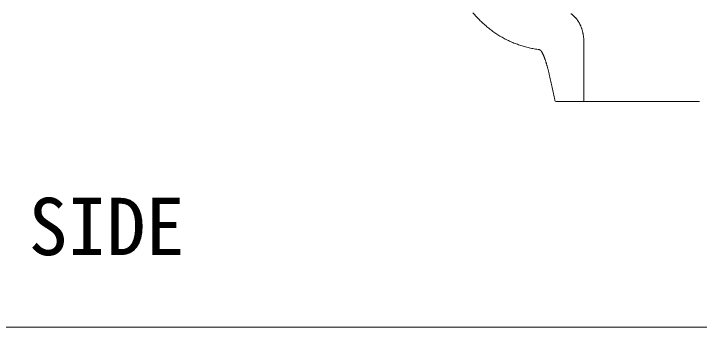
# Model space of a CAD drawing. Units: millimetres, scale not verified. Extents: x -1002 to 1010, y -687 to 676.
# Drawn here: x -815.7 to -555, y -687.1 to -567.9 of the extents above; entities that cross this region are included whole.
import ezdxf
from ezdxf.enums import TextEntityAlignment as Align

# ---------------------------------------------------------------- set-up
doc = ezdxf.new("R2010")
doc.units = ezdxf.units.MM
doc.header["$LTSCALE"] = 5
doc.layers.add('F-0', color=7, linetype='Continuous', lineweight=15)
doc.styles.add('ＭＳ ゴシック', font='')
doc.styles.get('ＭＳ ゴシック').set_extended_font_data('MS Gothic')

msp = doc.modelspace()

# ---------------------------------------------------------------- linework, layer by layer
at = {"layer": 'F-0'}
msp.add_line((-1002.086, -687.064), (1002.034, -687.064), dxfattribs=at)
at = {"layer": 'F-0', "lineweight": 18}
for points in [[(-641.131, -567.561), (-640.78, -567.952), (-640.429, -568.337), (-640.076, -568.717), (-639.723, -569.09), (-639.368, -569.458), (-639.012, -569.82), (-638.655, -570.176), (-638.297, -570.526), (-637.937, -570.871), (-637.576, -571.21), (-637.214, -571.543), (-636.85, -571.871), (-636.485, -572.193), (-636.118, -572.509), (-635.75, -572.82), (-635.38, -573.125), (-635.008, -573.425), (-634.635, -573.719), (-634.26, -574.008), (-633.883, -574.291), (-633.504, -574.569), (-633.124, -574.841), (-632.742, -575.108), (-632.357, -575.369), (-631.971, -575.625), (-631.582, -575.876), (-631.192, -576.122), (-630.799, -576.362), (-630.404, -576.597), (-630.007, -576.826), (-629.607, -577.051), (-629.205, -577.27), (-628.801, -577.484), (-628.395, -577.693), (-627.986, -577.897)], [(-603.84, -567.868), (-603.735, -567.942), (-603.629, -568.018), (-603.523, -568.096), (-603.416, -568.177), (-603.309, -568.261)], [(-603.309, -568.261), (-603.202, -568.347), (-603.094, -568.436), (-602.986, -568.528), (-602.879, -568.623), (-602.771, -568.72), (-602.663, -568.82), (-602.555, -568.923), (-602.448, -569.029), (-602.341, -569.137), (-602.234, -569.249), (-602.128, -569.364), (-602.022, -569.482), (-601.916, -569.603), (-601.812, -569.727), (-601.707, -569.854), (-601.604, -569.984), (-601.502, -570.118), (-601.4, -570.255), (-601.299, -570.395), (-601.2, -570.539), (-601.101, -570.686), (-601.004, -570.836), (-600.908, -570.99), (-600.813, -571.147), (-600.719, -571.308), (-600.627, -571.473), (-600.537, -571.641), (-600.448, -571.813), (-600.361, -571.988), (-600.276, -572.167), (-600.192, -572.35), (-600.11, -572.537), (-600.03, -572.728), (-599.953, -572.922), (-599.877, -573.121), (-599.803, -573.323), (-599.732, -573.53), (-599.663, -573.74), (-599.596, -573.955)], [(-599.596, -573.955), (-599.532, -574.174), (-599.47, -574.396), (-599.411, -574.623), (-599.354, -574.855), (-599.3, -575.09), (-599.249, -575.33), (-599.201, -575.574), (-599.156, -575.823), (-599.114, -576.076), (-599.074, -576.333), (-599.038, -576.595), (-599.005, -576.861), (-598.976, -577.133), (-598.95, -577.408), (-598.927, -577.688), (-598.907, -577.973), (-598.891, -578.263), (-598.879, -578.558), (-598.871, -578.857), (-598.866, -579.161), (-598.865, -579.47), (-598.868, -579.784), (-598.875, -580.103), (-598.885, -580.406), (-598.885, -580.407), (-598.885, -580.413), (-598.885, -580.423), (-598.885, -580.438), (-598.885, -580.457), (-598.885, -580.48), (-598.885, -580.508), (-598.885, -580.54), (-598.885, -580.576), (-598.885, -580.617), (-598.885, -580.661), (-598.885, -580.71), (-598.885, -580.763), (-598.885, -580.82), (-598.885, -580.881)], [(-627.986, -577.897), (-627.574, -578.096), (-627.16, -578.289), (-626.743, -578.478), (-626.324, -578.662), (-625.902, -578.84), (-625.477, -579.014), (-625.049, -579.182), (-624.619, -579.346), (-624.185, -579.505), (-623.749, -579.659), (-623.31, -579.808), (-622.867, -579.952), (-622.422, -580.091), (-621.974, -580.226), (-621.522, -580.355), (-621.067, -580.48), (-620.609, -580.601), (-620.148, -580.716), (-619.684, -580.827), (-619.216, -580.933), (-618.744, -581.035), (-618.269, -581.132), (-617.791, -581.225), (-617.309, -581.312), (-616.823, -581.396), (-616.334, -581.475), (-616.003, -581.521), (-615.941, -581.523), (-615.879, -581.531), (-615.817, -581.545), (-615.756, -581.565), (-615.694, -581.591), (-615.632, -581.622), (-615.57, -581.659), (-615.508, -581.702), (-615.446, -581.75), (-615.384, -581.803), (-615.322, -581.862), (-615.26, -581.927)], [(-598.885, -580.881), (-598.885, -580.947), (-598.885, -581.016), (-598.885, -581.089), (-598.885, -581.165), (-598.885, -581.246), (-598.885, -581.331), (-598.885, -581.419), (-598.885, -581.511), (-598.885, -581.606), (-598.885, -581.706), (-598.885, -581.808), (-598.885, -581.915), (-598.885, -582.025), (-598.885, -582.138), (-598.885, -582.255), (-598.885, -582.375), (-598.885, -582.498), (-598.885, -582.625), (-598.885, -582.755), (-598.885, -582.889), (-598.885, -583.025), (-598.885, -583.165), (-598.885, -583.307), (-598.885, -583.453), (-598.885, -583.602), (-598.885, -583.754), (-598.885, -583.909), (-598.885, -584.066), (-598.885, -584.227), (-598.885, -584.39), (-598.885, -584.556), (-598.885, -584.725), (-598.885, -584.897), (-598.885, -585.071), (-598.885, -585.248), (-598.885, -585.427), (-598.885, -585.609), (-598.885, -585.794), (-598.885, -585.981)], [(-615.26, -581.927), (-615.198, -581.996), (-615.136, -582.071), (-615.074, -582.151), (-615.012, -582.236), (-614.95, -582.326), (-614.888, -582.421), (-614.826, -582.52), (-614.764, -582.625), (-614.702, -582.735), (-614.64, -582.849), (-614.578, -582.968), (-614.516, -583.091), (-614.454, -583.219), (-614.392, -583.352), (-614.33, -583.489), (-614.268, -583.63), (-614.206, -583.776), (-614.145, -583.925), (-614.083, -584.08), (-614.021, -584.238), (-613.959, -584.4), (-613.897, -584.566), (-613.835, -584.736), (-613.773, -584.91), (-613.711, -585.088), (-613.649, -585.27), (-613.587, -585.455), (-613.525, -585.644), (-613.463, -585.837), (-613.401, -586.033), (-613.339, -586.233), (-613.277, -586.436), (-613.215, -586.642), (-613.153, -586.852), (-613.091, -587.065), (-613.029, -587.281), (-612.967, -587.5), (-612.905, -587.722), (-612.843, -587.947)], [(-598.885, -585.981), (-598.885, -586.17), (-598.885, -586.362), (-598.885, -586.556), (-598.885, -586.753), (-598.885, -586.951), (-598.885, -587.152), (-598.885, -587.355), (-598.885, -587.561), (-598.885, -587.768), (-598.885, -587.977), (-598.885, -588.189), (-598.885, -588.402), (-598.885, -588.617), (-598.885, -588.835), (-598.885, -589.054), (-598.885, -589.274), (-598.885, -589.497), (-598.885, -589.722), (-598.885, -589.948), (-598.885, -590.175), (-598.885, -590.405), (-598.885, -590.636), (-598.885, -590.868), (-598.885, -591.102), (-598.885, -591.338), (-598.885, -591.575), (-598.885, -591.813), (-598.885, -592.052), (-598.885, -592.293), (-598.885, -592.535), (-598.885, -592.779), (-598.885, -593.023), (-598.885, -593.269), (-598.885, -593.516), (-598.885, -593.763), (-598.885, -594.012), (-598.885, -594.262), (-598.885, -594.513), (-598.885, -594.764)], [(-612.843, -587.947), (-612.781, -588.175), (-612.719, -588.406), (-612.657, -588.64), (-612.595, -588.876), (-612.533, -589.115), (-612.472, -589.357), (-612.41, -589.601), (-612.348, -589.848), (-612.286, -590.097), (-612.224, -590.349), (-612.162, -590.603), (-612.1, -590.859), (-612.038, -591.117), (-611.976, -591.378), (-611.914, -591.641), (-611.852, -591.905), (-611.79, -592.172), (-611.728, -592.44), (-611.666, -592.711), (-611.604, -592.983), (-611.542, -593.256), (-611.48, -593.532), (-611.418, -593.809), (-611.356, -594.088), (-611.294, -594.368), (-611.232, -594.649), (-611.17, -594.932), (-611.108, -595.216), (-611.046, -595.502), (-610.984, -595.788), (-610.922, -596.076), (-610.861, -596.364), (-610.799, -596.654), (-610.737, -596.945), (-610.675, -597.236), (-610.613, -597.529), (-610.551, -597.822), (-610.489, -598.116), (-610.427, -598.41)], [(-598.885, -594.764), (-598.885, -595.017), (-598.885, -595.27), (-598.885, -595.524), (-598.885, -595.779), (-598.885, -596.034), (-598.885, -596.29), (-598.885, -596.547), (-598.885, -596.804), (-598.885, -597.062), (-598.885, -597.32), (-598.885, -597.579), (-598.885, -597.838), (-598.885, -598.098), (-598.885, -598.358), (-598.885, -598.618), (-598.885, -598.878), (-598.885, -599.139), (-598.885, -599.4), (-598.885, -599.661), (-598.885, -599.922), (-598.885, -600.183), (-598.885, -600.444), (-598.885, -600.705), (-598.885, -600.966), (-598.885, -601.227)], [(-610.427, -598.41), (-610.365, -598.705), (-610.303, -599), (-610.241, -599.296), (-610.179, -599.593), (-610.117, -599.889), (-610.055, -600.186), (-609.993, -600.483), (-609.931, -600.781), (-609.869, -601.078), (-609.497, -601.227), (-608.815, -601.227), (-608.133, -601.227), (-607.451, -601.227), (-606.768, -601.227), (-606.086, -601.227), (-605.404, -601.227), (-604.722, -601.227), (-604.04, -601.227), (-603.358, -601.227), (-602.675, -601.227), (-601.993, -601.227), (-601.311, -601.227), (-600.629, -601.227), (-599.947, -601.227), (-599.264, -601.227), (-598.582, -601.227), (-597.9, -601.227), (-597.218, -601.227), (-596.536, -601.227), (-595.854, -601.227), (-595.171, -601.227), (-594.489, -601.227), (-593.807, -601.227), (-593.125, -601.227), (-592.443, -601.227), (-591.761, -601.227), (-591.078, -601.227), (-590.396, -601.227), (-589.714, -601.227)], [(-589.714, -601.227), (-589.032, -601.227), (-588.35, -601.227), (-587.668, -601.227), (-586.985, -601.227), (-586.303, -601.227), (-585.621, -601.227), (-584.939, -601.227), (-584.257, -601.227), (-583.575, -601.227), (-582.892, -601.227), (-582.21, -601.227), (-581.528, -601.227), (-580.846, -601.227), (-580.164, -601.227), (-579.482, -601.227), (-578.799, -601.227), (-578.117, -601.227), (-577.435, -601.227), (-576.753, -601.227), (-576.071, -601.227), (-575.388, -601.227), (-574.706, -601.227), (-574.024, -601.227), (-573.342, -601.227), (-572.66, -601.227), (-571.978, -601.227), (-571.295, -601.227), (-570.613, -601.227), (-569.931, -601.227), (-569.249, -601.227), (-568.567, -601.227), (-567.885, -601.227), (-567.202, -601.227), (-566.52, -601.227), (-565.838, -601.227), (-565.156, -601.227), (-564.474, -601.227), (-563.792, -601.227), (-563.109, -601.227)], [(-563.109, -601.227), (-562.427, -601.227), (-561.745, -601.227), (-561.063, -601.227), (-560.381, -601.227), (-559.699, -601.227), (-559.016, -601.227), (-558.334, -601.227), (-557.652, -601.227), (-556.97, -601.227), (-556.288, -601.227), (-555.606, -601.227), (-554.923, -601.227)]]:
    msp.add_lwpolyline(points, dxfattribs=at)

# ---------------------------------------------------------------- texts
at = {"layer": 'F-0', "style": 'ＭＳ ゴシック'}
msp.add_text('SIDE', height=21.8, dxfattribs=at).set_placement((-810.061, -666.184), align=Align.BOTTOM_LEFT)

doc.saveas('drawing.dxf')
